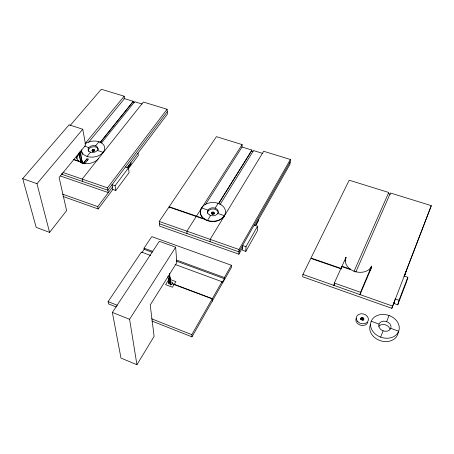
<?xml version="1.0" encoding="UTF-8"?>
<svg xmlns="http://www.w3.org/2000/svg" width="454" height="454" viewBox="0 0 454 454"><rect width="100%" height="100%" fill="white"/><g stroke="black" fill="none" stroke-linecap="round" stroke-linejoin="round"><path stroke-width="0.68" d="M141.903 252.674L144.151 249.325L144.009 248.168L151.755 236.63L231.37 265.244L231.347 267.548L191.957 336.862L151.88 321.029M205.668 204.232L242.067 147.022L242.118 144.599L216.433 136.665L169.166 206.752L203.903 218.709L203.704 219.021L168.962 207.052L159.252 221.444L159.706 226.183L238.889 254.2L238.986 249.507L290.378 159.502L263.683 151.256L210.145 239.354L210.196 241.721M245.966 246.704L242.555 245.512L242.436 250.182L245.818 251.374L245.966 246.704L257.554 226.2L254.206 225.059M256.345 223.487L256.289 224.662L258.388 220.962L258.445 219.781M257.554 226.2L257.333 230.916L245.818 251.374M290.378 159.502L289.958 164.337L255.063 225.74M341.516 268.984L310.814 258.377L302.92 274.443L302.636 276.764L391.813 308.317L394.566 301.201M371.639 266.106L360.527 292.285L360.022 294.595L371.105 268.45L371.639 266.106A13.609 10.346 11.9 0 1 351.322 269.892L348.649 267.854A13.609 10.346 11.9 0 1 346.005 257.384L341.97 266.254L350.323 269.126L350.17 269.472L341.817 266.594L334.32 283.063L333.917 285.384L334.49 284.119M341.493 268.354L341.817 266.594M341.76 267.423L341.97 266.254M346.005 257.384L345.568 259.739A13.563 10.334 12 0 0 345.114 261.01M93.683 150.643C92.111 151.182 94.608 150.036 92.939 150.387M391.813 308.317L431.3 205.651L390.457 192.995L355.834 272.037M393.936 303.471L395.207 298.908L399.049 300.253L397.749 304.816L393.936 303.471L394.691 301.513M405.121 273.915L404.792 275.073L406.722 269.778M404.071 275.998L407.845 277.281L406.506 281.906L397.749 304.816M431.3 205.651L404.145 276.435M399.049 300.253L407.845 277.281M380.656 337.135L383.085 330.858M386.672 321.58L389.033 315.485M362.11 319.417L362.423 318.651M353.995 271.407L388.749 192.468L349.194 180.215L310.979 258.042L341.487 268.575M99.982 142.942L133.323 101.321L123.891 98.45M191.957 336.862L191.832 334.66L212.234 298.846L171.992 283.705L171.396 284.669L168.843 283.71L169.495 282.66M212.381 300.923L212.336 298.664L221.989 281.707L175.079 264.461M221.989 281.707L221.995 282.848L224.367 278.688L224.367 277.542L231.37 265.244M290.168 161.925L238.94 251.862L159.479 223.822M238.889 254.2L242.493 247.856M136.932 364.732L154.099 336.352L150.223 305.014L176.81 262.65L175.658 247.192L159.331 241.307L112.371 312.437L120.98 358.093L136.932 364.732L129.589 319.293L175.658 247.192M174.12 284.51L172.441 287.229L165.631 284.658L168.763 279.641M174.228 284.335L175.897 281.628L169.728 279.318M169.983 282.802C171.198 283.761 169.098 282.825 170.386 282.7L169.836 282.53L170.386 282.7M170.239 282.428L169.898 281.866L170.239 282.428L169.836 282.53M219.969 204.709L253.531 150.575L262.86 153.463M169.575 279.579L170.102 279.431L169.575 279.579L170.017 279.914L169.688 279.403M169.932 278.898L169.603 278.393L169.932 278.898L169.507 278.881L170.04 278.722M170.057 280.322C169.66 279.114 169.739 280.918 170.165 280.152M170.068 279.068C168.786 279.227 170.84 279.363 169.62 278.705M169.683 280.805L170.205 280.578L169.683 280.805L170.131 281.157L169.79 280.629M207.506 220.411L210.588 215.457M215.156 208.131L218.158 203.307M169.824 281.02C171.044 281.996 168.933 280.986 170.239 280.986M169.864 281.457C171.073 282.365 168.979 281.469 170.273 281.378M218.686 203.284L251.998 150.098L241.942 146.982M218.732 203.562L251.998 150.098M212.716 213.579L213.096 212.971M169.512 277.031C170.591 277.752 168.689 277.014 169.892 277.031L169.586 273.501M169.529 277.252C170.659 278.171 168.678 277.178 169.915 277.269M169.546 277.615C170.698 278.467 168.689 277.598 169.938 277.576M169.404 277.207L169.892 277.031M169.563 277.876C170.738 278.813 168.689 277.769 169.972 277.916M169.575 278.132C170.772 279.051 168.672 277.984 169.995 278.2M196.276 216.462L186.895 231.171L187.025 233.543M196.474 216.155L242.118 144.599M116.406 307.012L108.523 303.896L108.092 301.649L141.381 252.072L150.632 255.477M115.776 190.476L115.055 185.737L112.059 184.71L112.796 189.449L115.776 190.476L129.067 172.668L128.448 167.912L125.497 166.924M130.985 163.832L128.561 167.061L128.403 165.875L128.584 167.072L131.007 163.843L130.837 162.646M115.055 185.737L128.448 167.912M63.049 196.469L98.172 208.971L112.91 189.341M128.193 168.979L138.322 155.484L138.044 153.106M98.172 208.971L97.752 206.621L112.541 186.98M126.927 167.838L167.424 114.062L167.078 109.244L143.362 102.042L82.168 179.092L82.639 181.481M167.254 111.661L107.893 190.226L61.279 174.086M60.478 175.999L108.279 192.598L107.507 187.837L167.078 109.244M49.582 232.38L66.619 210.639L59.105 177.457L85.664 145.144L82.764 129.237L69.093 124.81L22.7 178.632L36.189 227.369L49.582 232.38L36.973 183.688L82.764 129.237M84.637 163.894L88.621 158.945M101.469 142.993L134.685 101.736L142.147 104.011M93.11 150.779L93.535 150.257M83.195 163.406L87.185 158.463M100.05 142.528L133.323 101.321M83.144 163.809L87.134 158.866M81.896 161.17L81.544 160.96L82.004 161.034M81.754 161.431C82.77 162.14 81.016 161.476 82.066 161.352L81.692 161.056M81.805 161.709C82.849 162.504 81.039 161.658 82.134 161.703M81.646 161.567L82.066 161.352M81.839 161.97C82.906 162.753 81.056 161.879 82.185 161.999M81.896 162.243C82.963 163.048 81.124 162.186 82.236 162.248M81.953 162.566C83.059 163.429 81.164 162.538 82.293 162.538M87.06 156.431L90.505 152.175A5.022 3.416 -8.3 0 0 98.053 148.668A5.022 3.416 -8.3 0 0 90.601 146.228A5.022 3.416 -8.3 0 0 90.528 152.186M95.607 145.87L98.966 141.722M82.361 162.895L81.919 163.088L82.248 163.031M81.544 160.96L81.953 160.784L80.103 151.086M77.356 156.023L79.251 153.707M80.148 152.618L81.941 150.439M88.655 142.255L124.481 98.626L124.18 96.214L101.304 89.268L70.018 125.65M85.08 143.674L124.18 96.214M169.944 282.354L170.346 282.252M169.875 282.978L170.278 282.876M169.756 281.633L170.165 281.554M169.898 281.866L170.307 281.798M169.79 282.042L170.199 281.968M81.658 160.829L81.953 160.784M169.438 277.791L169.83 277.752M169.717 281.196L170.131 281.157M81.845 162.702L82.18 162.674M169.603 279.925L170.017 279.914M81.692 161.845L82.021 161.84M81.788 162.379L82.123 162.384M169.416 277.428L169.802 277.445M81.731 162.106L82.078 162.135M169.456 278.052L169.858 278.092M169.603 278.393L170.017 278.438M169.49 278.569L169.904 278.614M169.461 278.302L169.887 278.376M132.772 102.315L134.412 102.814M251.187 151.069L253.026 151.642M388.187 193.58L390.463 194.289M84.353 146.131L88.78 147.595M97.366 150.433L103.126 152.34M73.803 159.388L79.047 161.159L78.826 161.431L73.582 159.655M201.525 207.915L208 210.117M217.778 213.448L224.344 215.678M212.466 213.125L213.312 213.414M63.038 172.48L107.507 187.837M159.252 221.444L238.986 249.507M334.32 283.063L360.527 292.285M302.92 274.443L392.449 306.041M22.7 178.632L36.973 183.688M62.516 194.119L97.752 206.621M371.213 321.25L379.011 324.071M390.792 328.333A6.271 4.971 17.7 0 1 380.412 329.19A6.271 4.971 17.7 0 1 383.471 321.143A6.271 4.971 17.7 0 1 390.792 328.333L398.708 331.193A14.63 11.6 17.8 0 1 374.522 333.327A14.63 11.6 17.8 0 1 381.519 314.486A14.63 11.6 17.8 0 1 398.708 331.193M361.742 318.844L362.752 319.213M144.009 248.168L152.64 251.323M176.549 260.063L224.367 277.542M144.151 249.325L152.107 252.237M176.634 261.215L224.367 278.688M212.336 298.664L172.1 283.534L172.696 282.57L170.148 281.616L170.437 284.681M170.346 283.892L171.612 284.369M108.092 301.649L117.319 305.287M151.608 318.804L191.832 334.66M112.371 312.437L129.589 319.293M169.648 279.074L170.102 279.431M169.541 279.25L169.995 279.602M81.584 161.193L81.953 161.488M82.026 162.952L82.429 163.275M169.507 278.881L169.961 279.238M169.756 280.197L170.205 280.578M169.648 280.373L170.091 280.754M61.982 173.224L62.249 174.421M79.325 154.167L80.937 162.521M78.945 152.913L80.829 162.657M78.434 153.225L78.667 154.422A11.77 8.076 -8.8 0 0 76.953 158.588M80.125 151.914L81.845 160.92M81.737 151.88L82.305 154.876M168.332 278.12L168.769 283.001M168.037 276.208L168.661 283.171M170.426 283.165L170.602 285.18M169.473 273.677L169.785 277.201M169.166 206.752L169.257 207.943M212.234 298.846L212.279 301.098M98.325 158.747A11.804 8.076 -8.8 0 1 79.722 161.749L77.906 160.171A11.804 8.076 -8.8 0 1 76.482 156.187M87.718 160.029A11.662 7.968 -8.4 0 1 86.459 159.524M84.977 143.941A11.719 7.968 -8.3 0 1 103.262 144.429A11.719 7.968 -8.3 0 1 95.828 156.658A11.719 7.968 -8.3 0 1 81.408 149.82M88.434 151.443A5.017 3.416 -8.4 0 1 92.678 146.869A5.017 3.416 -8.4 0 1 98.257 149.871M92.094 150.893A1.271 0.868 -8.4 0 1 93.501 149.792A1.271 0.868 -8.4 0 1 94.528 150.898M94.137 151.296A1.271 0.868 -8.4 0 1 93.847 151.432M92.593 151.426A1.271 0.868 -8.4 0 1 92.355 151.284M224.35 215.979A12.587 9.386 -1 0 1 204.731 219.39L202.518 217.574A12.587 9.386 -1 0 1 201.536 208.216M212.358 213.703A0.789 0.59 -1 0 0 213.675 213.408A0.789 0.59 -1 0 0 212.688 212.71A0.789 0.59 -1 0 0 212.358 213.703A0.675 0.505 -1 0 0 213.573 213.505M207.535 213.369A5.386 4.024 -1 0 1 212.432 208.993A5.386 4.024 -1 0 1 218.266 212.586M212.239 213.471A0.675 0.505 -1 0 1 212.245 213.34M212.393 213.108A0.675 0.505 -1 0 1 213.459 213.13M211.581 213.681A1.368 1.022 -1 0 1 212.937 212.404A1.368 1.022 -1 0 1 214.226 213.698M214.084 213.942A1.368 1.022 -1 0 1 213.857 214.152M211.922 214.14A1.368 1.022 -1 0 1 211.712 213.93M371.105 268.45A13.563 10.334 12 0 1 369.607 270.8M378.789 326.318A6.231 4.96 17.9 0 1 384.975 324.718A6.231 4.96 17.9 0 1 389.929 329.088M398.243 332.175A14.545 11.571 17.9 0 1 381.281 340.96A14.545 11.571 17.9 0 1 370.373 324.627M362.564 318.526A0.908 0.726 15.5 0 1 362.996 319.639A0.908 0.726 15.5 0 1 361.639 319.667A0.908 0.726 15.5 0 1 361.679 318.549M361.878 318.47A0.908 0.726 15.5 0 1 362.337 318.458M367.751 322.561A6.18 4.943 15.6 0 1 360.056 325.058A6.18 4.943 15.6 0 1 356.152 318.356M362.979 319.117A0.772 0.619 15.5 0 1 361.815 319.661M361.668 319.542A0.772 0.619 15.5 0 1 361.594 318.776M362.468 318.606A0.772 0.619 15.5 0 1 362.916 318.958M363.438 320.098A1.572 1.254 15.5 0 1 363.149 320.297M360.975 319.803A1.572 1.254 15.5 0 1 360.686 319.162M360.697 318.833A1.572 1.254 15.5 0 1 362.678 317.999A1.572 1.254 15.5 0 1 363.654 319.832M92.911 150.966A0.732 0.499 -8.4 0 0 94.052 150.501A0.732 0.499 -8.4 0 0 93.008 150.087A0.732 0.499 -8.4 0 0 92.911 150.966M93.03 151.063A0.624 0.426 -8.4 0 0 93.972 150.626A0.624 0.426 -8.4 0 0 93.047 150.319A0.624 0.426 -8.4 0 0 93.03 151.063M92.514 150.978A1.277 0.868 -8.4 0 0 94.528 150.223A1.277 0.868 -8.4 0 0 92.769 149.457A1.277 0.868 -8.4 0 0 92.514 150.978M212.364 213.857A0.789 0.59 -1 0 0 213.675 213.562A0.789 0.59 -1 0 0 212.688 212.858A0.789 0.59 -1 0 0 212.364 213.857M212.194 213.862A1.368 1.022 -1 0 0 214.271 212.983A1.368 1.022 -1 0 0 212.239 212.086A1.368 1.022 -1 0 0 212.194 213.862M209.43 214.918A5.397 4.024 -1 0 0 218.198 212.438A5.397 4.024 -1 0 0 211.014 208.034A5.397 4.024 -1 0 0 209.43 214.918M204.885 219.191A12.593 9.392 -1 0 0 225.309 213.318A12.593 9.392 -1 0 0 208.46 203.12A12.593 9.392 -1 0 0 204.885 219.191M361.566 319.423A0.908 0.726 15.5 0 0 363.098 319.389A0.908 0.726 15.5 0 0 362.139 318.299A0.908 0.726 15.5 0 0 361.566 319.423M357.814 321.716A6.197 4.949 15.5 0 0 368.16 320.859A6.197 4.949 15.5 0 0 361.038 313.754A6.197 4.949 15.5 0 0 357.814 321.716M361.078 319.383A1.578 1.26 15.5 0 0 363.75 319.406A1.578 1.26 15.5 0 0 362.167 317.471A1.578 1.26 15.5 0 0 361.078 319.383"/></g></svg>
